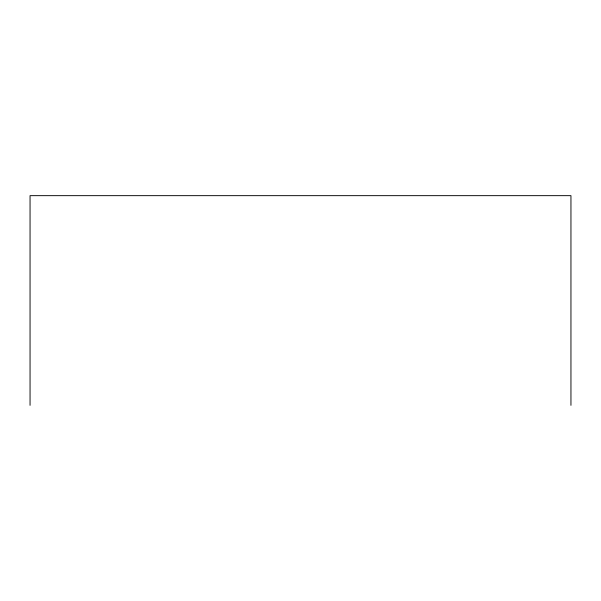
<?xml version="1.0" encoding="UTF-8"?>
<svg xmlns="http://www.w3.org/2000/svg" width="601" height="601" viewBox="0 0 601 601"><rect width="100%" height="100%" fill="white"/><g stroke="black" fill="none" stroke-linecap="round" stroke-linejoin="round"><path stroke-width="0.9" d="M570.95 405.344L570.95 195.656L30.05 195.656L30.05 405.344"/></g></svg>
